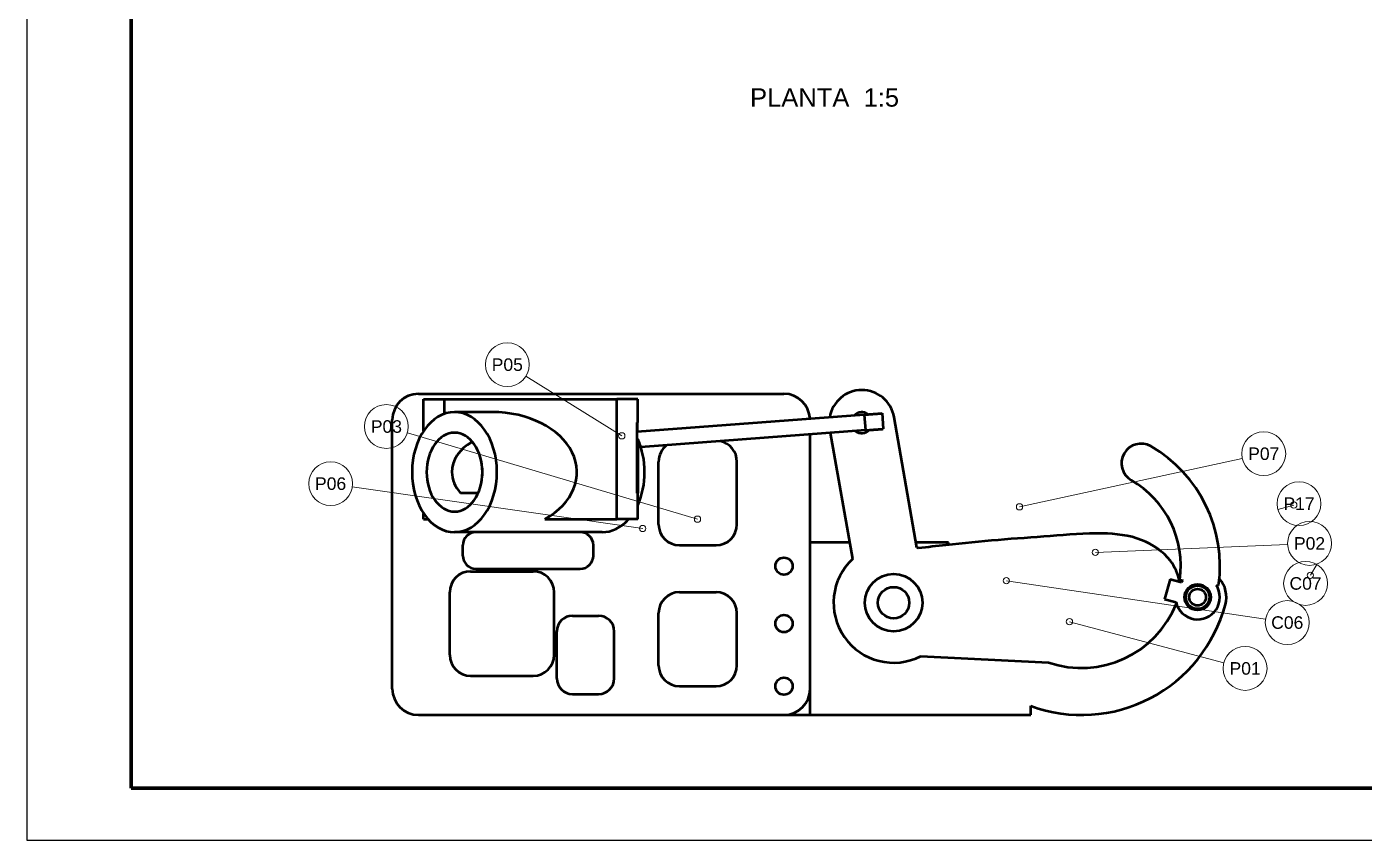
# Model space of a CAD drawing. Header units: millimetres. Extents: x 0 to 2970, y 0 to 2100.
# Drawn here: x 0 to 1281, y 0 to 779 of the extents above; entities that cross this region are included whole.
import ezdxf
from ezdxf.enums import TextEntityAlignment as Align

# ---------------------------------------------------------------- set-up
doc = ezdxf.new("R2010")
doc.units = ezdxf.units.MM
doc.header["$LTSCALE"] = 5
for name, color, linetype, lineweight in [('COTAS', 4, 'Continuous', 18), ('MARCO', 7, 'Continuous', 70), ('TEXTO', 7, 'Continuous', 25), ('VISIBLE', 7, 'Continuous', 50)]:
    doc.layers.add(name, color=color, linetype=linetype, lineweight=lineweight)
doc.styles.get("Standard").update_dxf_attribs({"font": 'arial.ttf'})

msp = doc.modelspace()

# ---------------------------------------------------------------- linework, layer by layer
at = {"layer": 'COTAS'}
for p, q in [((477.95, 444.32), (569.73, 387.24)), ((364.48, 390.21), (642.22, 307.45)), ((1163.87, 365.68), (950.53, 319.3)), ((311.73, 338.5), (589.74, 298.5)), ((1197.89, 316.87), (1213.23, 320.97)), ((1207.24, 283.35), (1023.24, 275.6)), ((1235.17, 263.97), (1229.08, 253.74)), ((1186.12, 211.56), (938, 248.5)), ((1146.24, 169.95), (998.37, 209.29))]:
    msp.add_line(p, q, dxfattribs=at)
for centre, radius in [((460.12, 455.42), 21), ((344.35, 396.2), 21), ((569.73, 387.24), 3), ((1184.39, 370.14), 21), ((290.94, 341.49), 21), ((1218.17, 322.3), 21), ((950.53, 319.3), 3), ((1213.23, 320.97), 3), ((642.22, 307.45), 3), ((589.74, 298.5), 3), ((1228.23, 284.24), 21), ((1023.24, 275.6), 3), ((1224.43, 245.92), 21), ((1229.08, 253.74), 3), ((938, 248.5), 3), ((1206.9, 208.47), 21), ((998.37, 209.29), 3), ((1166.53, 164.55), 21)]:
    msp.add_circle(centre, radius, dxfattribs=at)
at = {"layer": 'MARCO'}
for p, q in [((100, 2050), (100, 50)), ((100, 50), (2920, 50))]:
    msp.add_line(p, q, dxfattribs=at)
at = {"layer": 'TEXTO'}
for p, q in [((0, 2100), (0, 0)), ((0, 0), (2970, 0))]:
    msp.add_line(p, q, dxfattribs=at)
at = {"layer": 'VISIBLE'}
for p, q in [((375, 427.5), (725, 427.5)), ((380, 391.98), (380, 422.5)), ((400, 422.5), (565, 422.5)), ((400, 408.39), (400, 422.5)), ((445.48, 410), (409.56, 410)), ((565, 307.5), (565, 422.5)), ((585, 400), (585, 422.5)), ((350, 145), (350, 402.5)), ((801.83, 407.53), (584.36, 391.15)), ((584.36, 400), (584.36, 391.15)), ((584.36, 332.5), (584.36, 400)), ((801.83, 407.53), (802.96, 392.57)), ((818.99, 408.82), (820.12, 393.86)), ((852.39, 280.46), (830.39, 405.27)), ((802.96, 392.57), (587.97, 376.38)), ((750, 145), (750, 388.58)), ((790.84, 269.61), (769.6, 390.06)), ((585, 376.16), (584.36, 376.11)), ((584.36, 376.11), (584.36, 332.5)), ((605, 302.5), (605, 362.5)), ((680, 302.5), (680, 362.5)), ((436.13, 356.15), (436.13, 348.85)), ((432.2, 332.5), (415.2, 332.5)), ((585, 332.5), (584.36, 332.5)), ((585, 307.5), (585, 332.5)), ((380, 307.5), (380, 313.02)), ((496.1, 307.5), (565, 307.5)), ((550.98, 295), (409.56, 295)), ((417.5, 272.5), (417.5, 282.5)), ((542.5, 272.5), (542.5, 282.5)), ((625, 282.5), (660, 282.5)), ((750, 120), (750, 285)), ((788.13, 285), (750, 285)), ((882.5, 285), (851.59, 285)), ((882.5, 282.76), (882.5, 285)), ((425, 257.5), (485, 257.5)), ((430, 260), (530, 260)), ((1094.69, 250.16), (1089.52, 230.84)), ((1094.69, 250.16), (1105.56, 247.25)), ((1104.08, 249.28), (1107.21, 248.84)), ((1138.85, 244.39), (1141.21, 244.06)), ((405, 177.5), (405, 237.5)), ((505, 177.5), (505, 237.5)), ((625, 237.5), (660, 237.5)), ((1089.52, 230.84), (1100.38, 227.93)), ((522.5, 215), (547.5, 215)), ((605, 167.5), (605, 217.5)), ((680, 167.5), (680, 217.5)), ((507.5, 155), (507.5, 200)), ((562.5, 155), (562.5, 200)), ((856.05, 176.24), (978.26, 170.31)), ((425, 157.5), (485, 157.5)), ((625, 147.5), (660, 147.5)), ((522.5, 140), (547.5, 140)), ((961.26, 120), (961.26, 128.59)), ((375, 120), (725, 120)), ((700, 120), (750, 120)), ((750, 120), (961.26, 120))]:
    msp.add_line(p, q, dxfattribs=at)
for centre, radius in [((725, 262.5), 8.25), ((830, 227.5), 27.5), ((1121.08, 232.74), 12.5), ((1121.08, 232.74), 11.25), ((830, 227.5), 15), ((1121.08, 232.74), 8), ((725, 207.5), 8.25), ((725, 147.5), 8.25)]:
    msp.add_circle(centre, radius, dxfattribs=at)
for centre, radius, start, end in [((375, 402.5), 25, 90, 180), ((725, 402.5), 25, 2.57759, 90), ((799.61, 399.84), 31.25, 10, 170.42043), ((799.61, 399.84), 10, 52.89735, 135.7166), ((799.61, 399.84), 10, 232.89735, 315.7166), ((625, 362.5), 20, 128.09218, 180), ((660, 362.5), 20, 0, 78.57766), ((1066.88, 361.01), 18.75, 60, 240), ((1010, 262.5), 132.5, 352, 420), ((1010, 262.5), 95, 352, 420), ((430, 282.5), 12.5, 90, 180), ((530, 282.5), 12.5, 0, 90), ((625, 302.5), 20, 180, 270), ((660, 302.5), 20, 270, 360), ((430, 272.5), 12.5, 180, 270), ((530, 272.5), 12.5, 270, 360), ((830, 227.5), 57.5, 132.92073, 296.93426), ((830, 227.5), 57.5, 65.4469, 67.07927), ((425, 237.5), 20, 90, 180), ((485, 237.5), 20, 0, 90), ((1121.08, 232.74), 21.25, 193.07249, 393.2639), ((1121.08, 232.74), 27.5, 126.59109, 132.61625), ((1121.08, 232.74), 21.25, 130.7361, 136.92751), ((1121.08, 232.74), 27.5, -15, 40.58261), ((625, 217.5), 20, 90, 180), ((660, 217.5), 20, 0, 90), ((1010, 262.5), 142.5, 250, 345), ((1010, 262.5), 97.5, 251, 338.47384), ((522.5, 200), 15, 90, 180), ((547.5, 200), 15, 0, 90), ((425, 177.5), 20, 180, 270), ((485, 177.5), 20, 270, 360), ((625, 167.5), 20, -180, -90), ((660, 167.5), 20, -90, 0), ((522.5, 155), 15, -180, -90), ((547.5, 155), 15, -90, 0), ((375, 145), 25, 180, 270), ((725, 145), 25, 270, 360)]:
    msp.add_arc(centre, radius, start, end, dxfattribs=at)
for centre, major_axis, start_param, end_param in [((409.56, 352.5), (0, 57.5), 0, 1.5707963), ((409.56, 352.5), (0, 57.5), 3.1415927, 6.2831853), ((445.48, 352.5), (-81.32, 0), 2.2427472, 4.712389), ((409.56, 352.5), (0, 37.75), 0, 1.5707963), ((409.56, 352.5), (0, 37.75), 3.1415927, 6.2831853), ((460.48, 352.5), (-53.39, 0), 5.4014993, 6.2831853), ((550.98, 352.5), (0, 57.5), 4.1326865, 5.2920915), ((409.56, 352.5), (0, 57.5), 1.5707963, 3.1415927), ((409.56, 352.5), (0, 37.75), 1.5707963, 3.1415927), ((460.48, 352.5), (-53.39, 0), 0, 0.5583663), ((550.98, 352.5), (0, 57.5), 3.1415927, 3.8135436)]:
    msp.add_ellipse(centre, major_axis=major_axis, ratio=0.7071068, start_param=start_param, end_param=end_param, dxfattribs=at)
for points, degree in [([(380, 422.5), (380.13, 422.5), (380.5, 422.5), (381.12, 422.5), (381.98, 422.5), (383.07, 422.5), (384.36, 422.5), (385.86, 422.5), (387.53, 422.5), (389.36, 422.5), (391.32, 422.5), (393.39, 422.5), (395.55, 422.5), (397.76, 422.5), (400, 422.5)], 1), ([(585, 422.5), (584.87, 422.5), (584.5, 422.5), (583.88, 422.5), (583.02, 422.5), (581.93, 422.5), (580.64, 422.5), (579.14, 422.5), (577.47, 422.5), (575.64, 422.5), (573.68, 422.5), (571.61, 422.5), (569.45, 422.5), (567.24, 422.5), (565, 422.5)], 1), ([(585, 400), (585, 400), (584.79, 400), (584.36, 400)], 3), ([(584.36, 400), (584.79, 400), (585, 400), (585, 400)], 3), ([(801.83, 407.53), (803.83, 407.68), (805.78, 407.83), (807.66, 407.97), (809.45, 408.1), (811.13, 408.23), (812.69, 408.35), (814.1, 408.45), (815.36, 408.55), (816.44, 408.63), (817.35, 408.7), (818.06, 408.75), (818.58, 408.79), (818.89, 408.81), (818.99, 408.82)], 1), ([(802.96, 392.57), (804.96, 392.72), (806.91, 392.87), (808.79, 393.01), (810.58, 393.15), (812.26, 393.27), (813.82, 393.39), (815.23, 393.5), (816.48, 393.59), (817.57, 393.67), (818.47, 393.74), (819.19, 393.79), (819.7, 393.83), (820.01, 393.86), (820.12, 393.86)], 1), ([(585, 384), (585, 380.72), (585, 377.31), (585, 373.79), (585, 370.18), (585, 366.49), (585, 362.74), (585, 358.94), (585, 355.11), (585, 351.27), (585, 347.44), (585, 343.63), (585, 339.86), (585, 336.14), (585, 332.5)], 1), ([(584.36, 332.5), (584.79, 332.5), (585, 332.5), (585, 332.5)], 3), ([(380, 307.5), (380.02, 307.5), (380.09, 307.5), (380.2, 307.5), (380.36, 307.5), (380.56, 307.5), (380.8, 307.5), (381.09, 307.5), (381.42, 307.5), (381.8, 307.5), (382.21, 307.5), (382.66, 307.5), (383.15, 307.5), (383.69, 307.5), (384.25, 307.5)], 1), ([(585, 307.5), (584.87, 307.5), (584.5, 307.5), (583.88, 307.5), (583.02, 307.5), (581.93, 307.5), (580.64, 307.5), (579.14, 307.5), (577.47, 307.5), (575.64, 307.5), (573.68, 307.5), (571.61, 307.5), (569.45, 307.5), (567.24, 307.5), (565, 307.5)], 1)]:
    msp.add_open_spline(points, degree=degree, dxfattribs=at)
msp.add_open_spline([(1103.66, 247.76), (1102.43, 255.2), (1099.37, 261.77), (1095, 267.5), (1088.19, 276.42), (1078.19, 283.31), (1067.5, 287.5), (1055.55, 292.19), (1042.73, 293.5), (1030, 293.75), (1013.24, 294.07), (996.63, 292.54), (980, 291.25), (963.34, 289.96), (946.65, 288.92), (930, 287.5), (913.31, 286.07), (896.66, 284.26), (880, 282.5), (871.3, 281.58), (862.6, 280.68), (853.89, 279.8)], degree=3, knots=[0, 0, 0, 0, 0.0807275, 0.0807275, 0.0807275, 0.2064066, 0.2064066, 0.2064066, 0.3469201, 0.3469201, 0.3469201, 0.5319532, 0.5319532, 0.5319532, 0.7172745, 0.7172745, 0.7172745, 0.9029985, 0.9029985, 0.9029985, 1, 1, 1, 1], dxfattribs=at)

# ---------------------------------------------------------------- texts
at = {"layer": 'TEXTO'}
msp.add_text('PLANTA  1:5', height=17.5, dxfattribs=at).set_placement((763.88, 720), align=Align.TOP_CENTER)
for s, p in [('P05', (460.12, 455.42)), ('P03', (344.35, 396.2)), ('P07', (1184.39, 370.14)), ('P06', (290.94, 341.49)), ('P17', (1218.17, 322.3)), ('P02', (1228.23, 284.24)), ('C07', (1224.43, 245.92)), ('C06', (1206.9, 208.47)), ('P01', (1166.53, 164.55))]:
    msp.add_text(s, height=12, dxfattribs=at).set_placement(p, align=Align.MIDDLE_CENTER)

doc.saveas('drawing.dxf')
